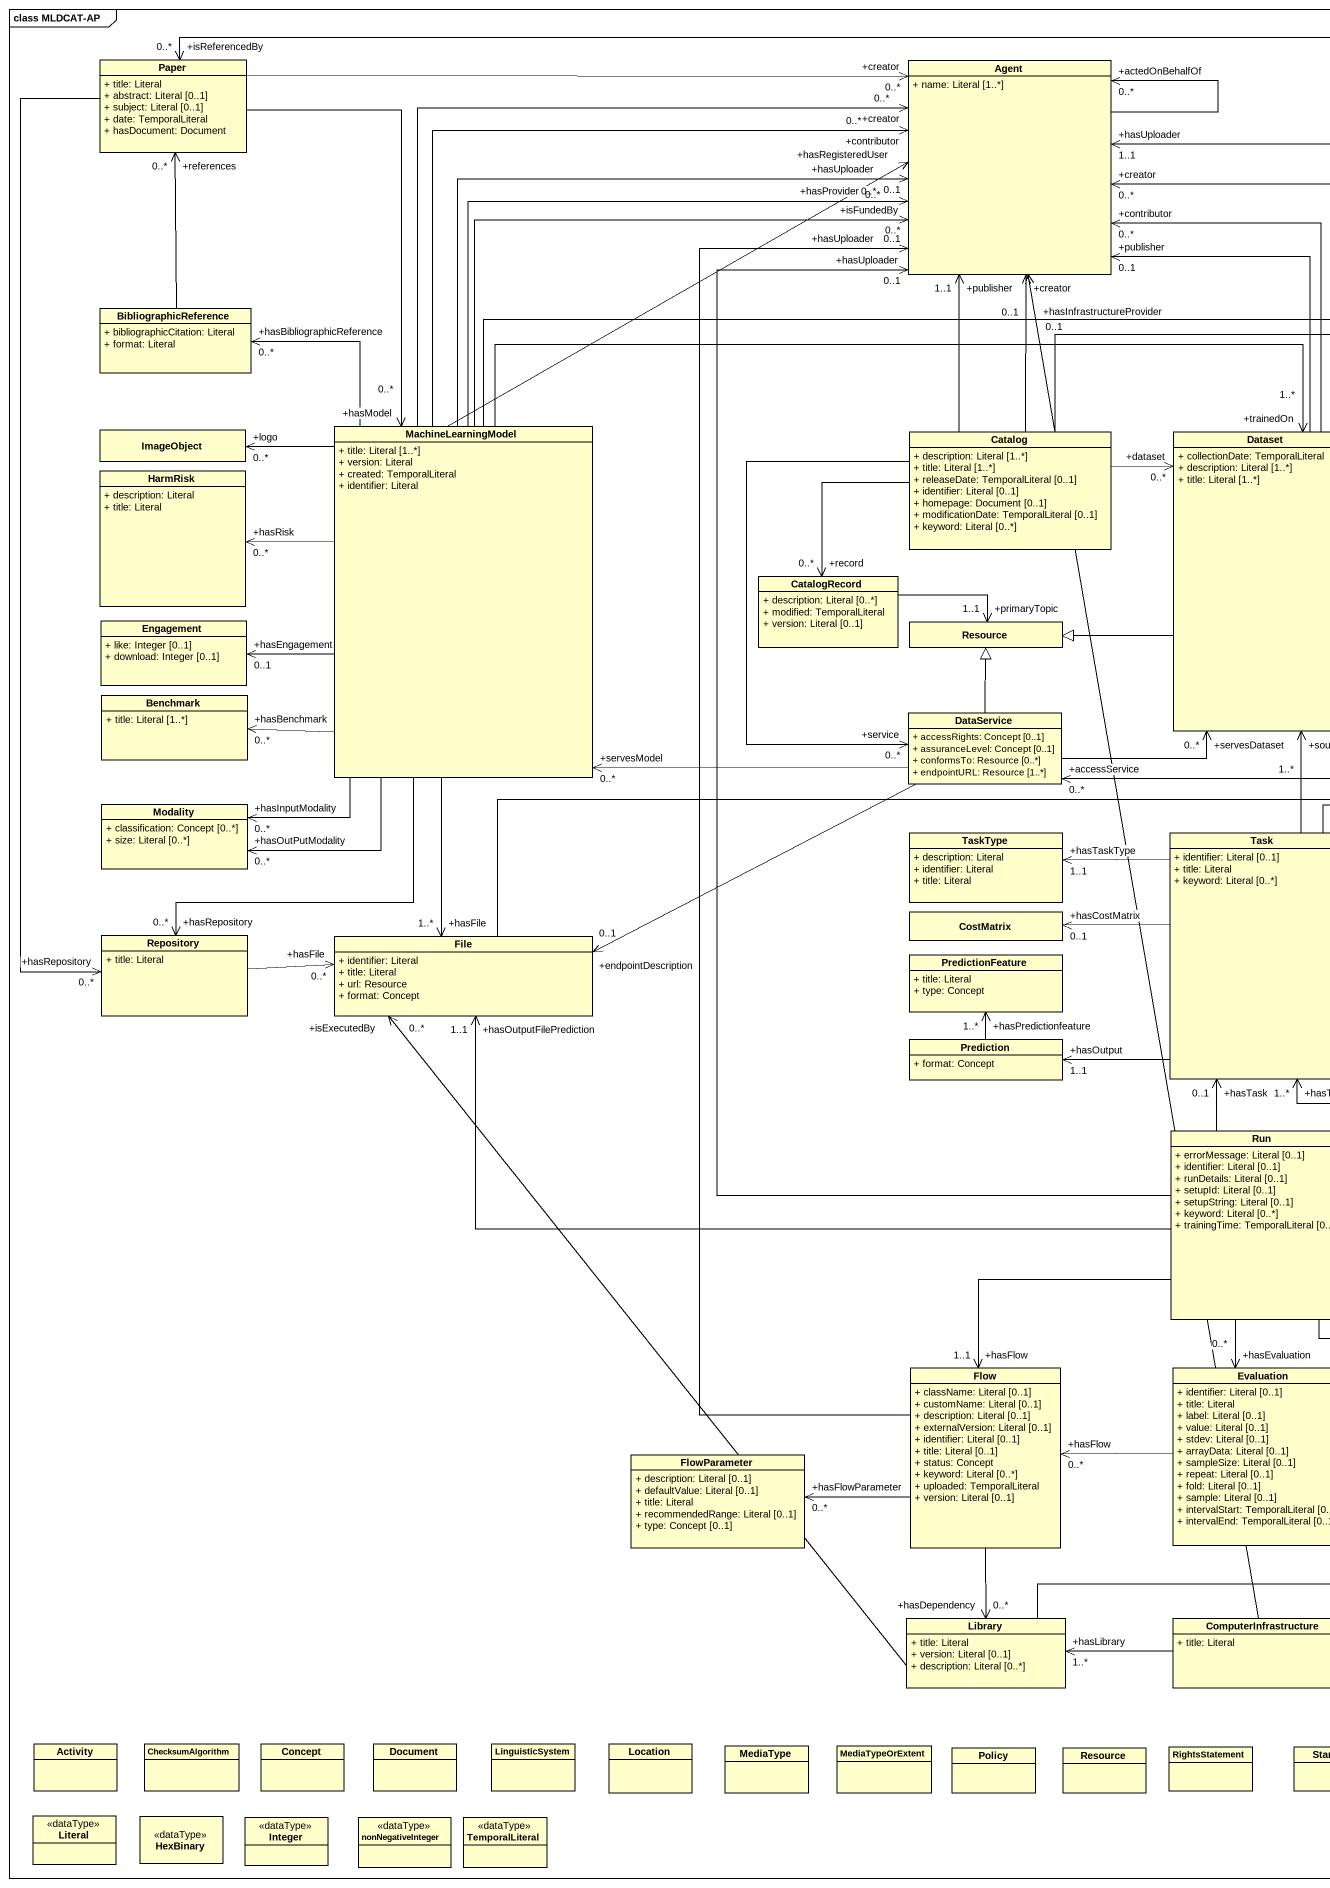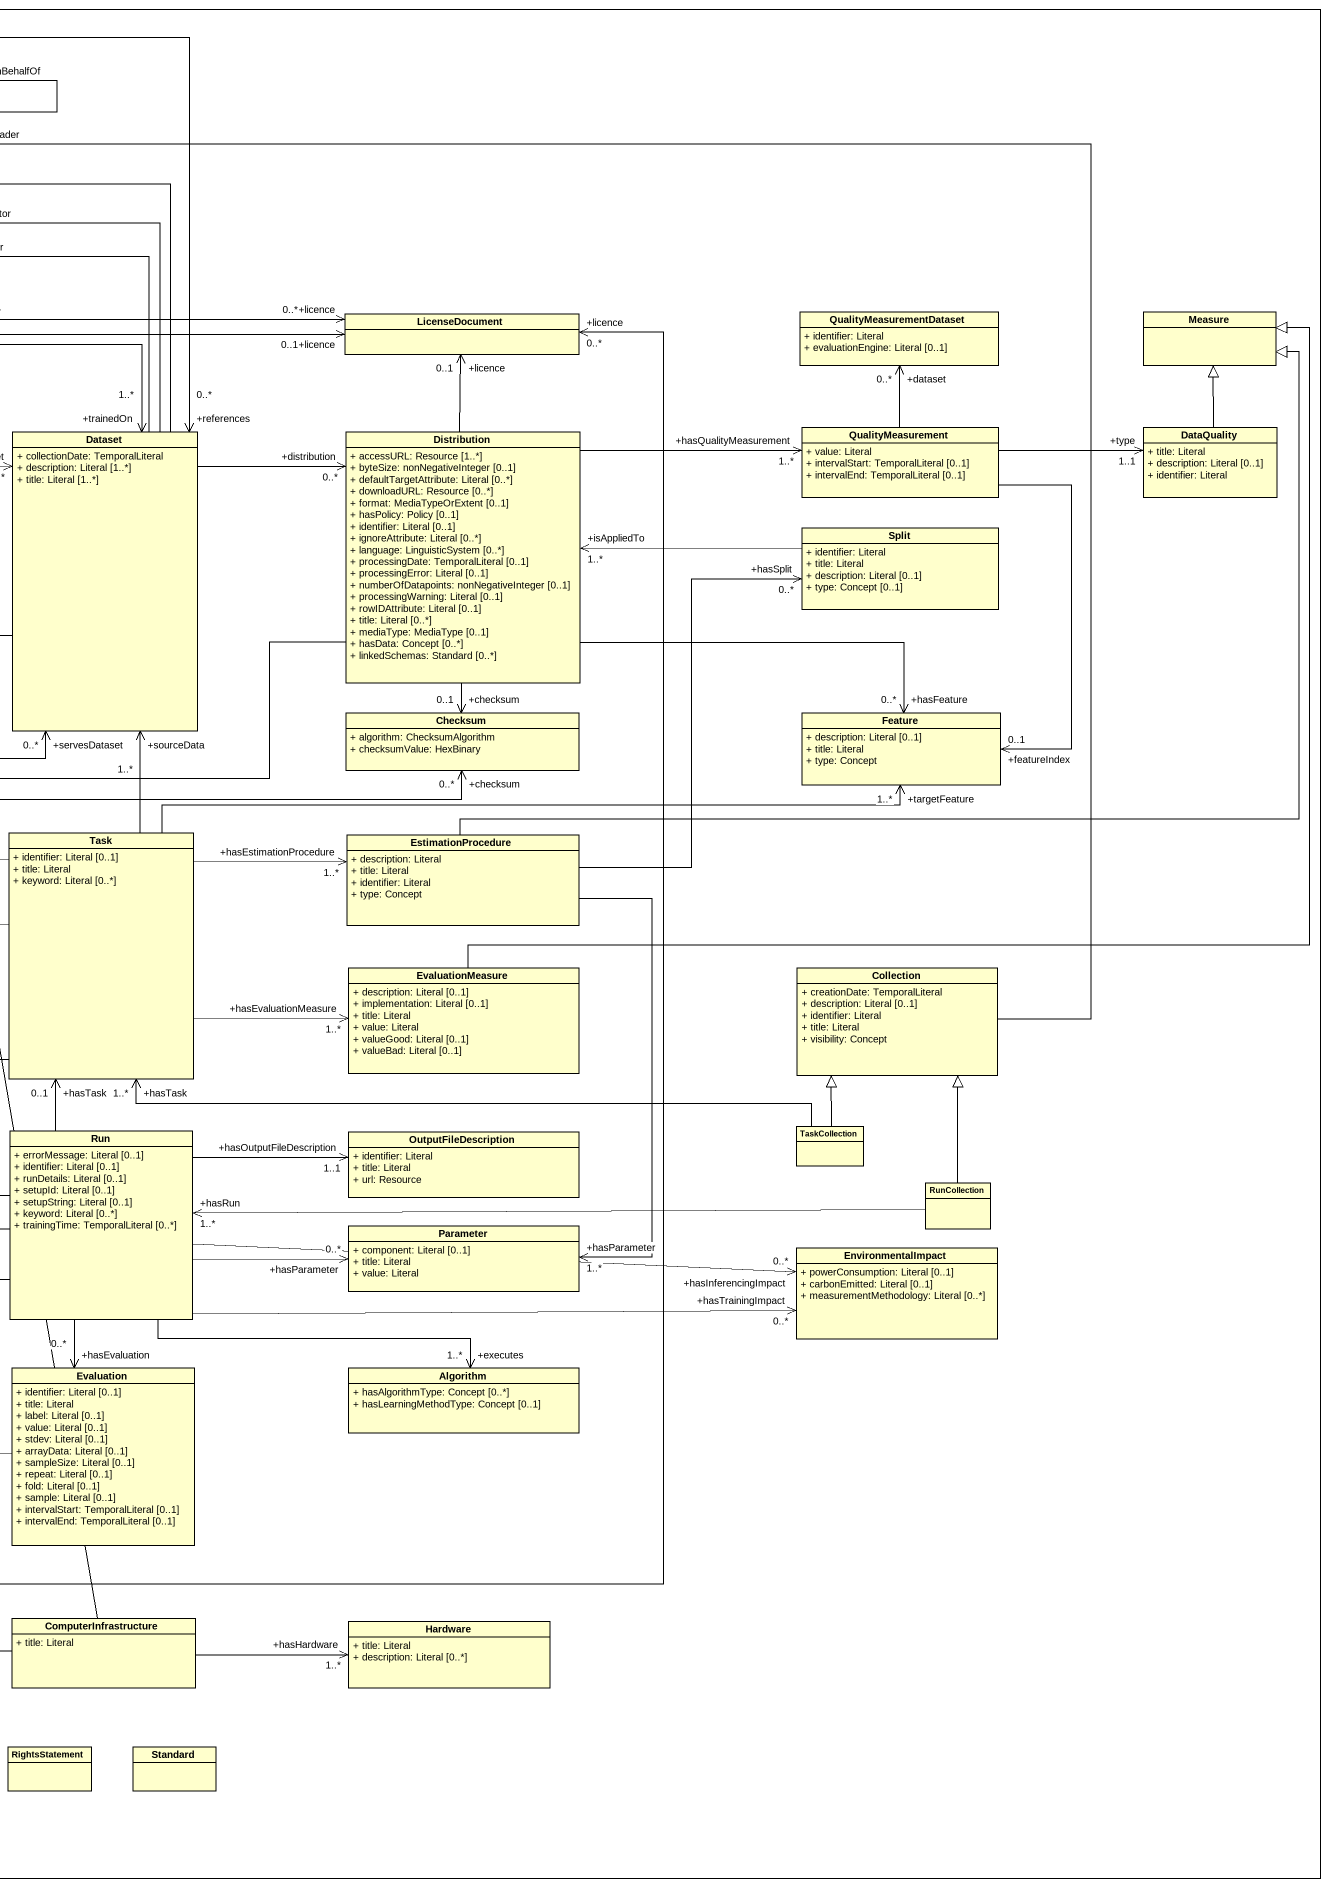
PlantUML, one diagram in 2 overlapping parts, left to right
@startuml
mainframe class MLDCAT-AP
hide circle
hide empty members
skinparam classAttributeIconSize 0
class Paper {
  + title: Literal
  + abstract: Literal [0..1]
  + subject: Literal [0..1]
  + date: TemporalLiteral
  + hasDocument: Document
}
class "Agent" as Agent_ {
  + name: Literal [1..*]
}
class BibliographicReference {
  + bibliographicCitation: Literal
  + format: Literal
}
class LicenseDocument
class QualityMeasurementDataset {
  + identifier: Literal
  + evaluationEngine: Literal [0..1]
}
class Measure
class ImageObject
class MachineLearningModel {
  + title: Literal [1..*]
  + version: Literal
  + created: TemporalLiteral
  + identifier: Literal
}
class Catalog {
  + description: Literal [1..*]
  + title: Literal [1..*]
  + releaseDate: TemporalLiteral [0..1]
  + identifier: Literal [0..1]
  + homepage: Document [0..1]
  + modificationDate: TemporalLiteral [0..1]
  + keyword: Literal [0..*]
}
class Dataset {
  + collectionDate: TemporalLiteral
  + description: Literal [1..*]
  + title: Literal [1..*]
}
class Distribution {
  + accessURL: Resource [1..*]
  + byteSize: nonNegativeInteger [0..1]
  + defaultTargetAttribute: Literal [0..*]
  + downloadURL: Resource [0..*]
  + format: MediaTypeOrExtent [0..1]
  + hasPolicy: Policy [0..1]
  + identifier: Literal [0..1]
  + ignoreAttribute: Literal [0..*]
  + language: LinguisticSystem [0..*]
  + processingDate: TemporalLiteral [0..1]
  + processingError: Literal [0..1]
  + numberOfDatapoints: nonNegativeInteger [0..1]
  + processingWarning: Literal [0..1]
  + rowIDAttribute: Literal [0..1]
  + title: Literal [0..*]
  + mediaType: MediaType [0..1]
  + hasData: Concept [0..*]
  + linkedSchemas: Standard [0..*]
}
class QualityMeasurement {
  + value: Literal
  + intervalStart: TemporalLiteral [0..1]
  + intervalEnd: TemporalLiteral [0..1]
}
class DataQuality {
  + title: Literal
  + description: Literal [0..1]
  + identifier: Literal
}
class HarmRisk {
  + description: Literal
  + title: Literal
}
class "Split" as Split_ {
  + identifier: Literal
  + title: Literal
  + description: Literal [0..1]
  + type: Concept [0..1]
}
class CatalogRecord {
  + description: Literal [0..*]
  + modified: TemporalLiteral
  + version: Literal [0..1]
}
class Engagement {
  + like: Integer [0..1]
  + download: Integer [0..1]
}
class Resource
class Benchmark {
  + title: Literal [1..*]
}
class DataService {
  + accessRights: Concept [0..1]
  + assuranceLevel: Concept [0..1]
  + conformsTo: Resource [0..*]
  + endpointURL: Resource [1..*]
}
class Checksum {
  + algorithm: ChecksumAlgorithm
  + checksumValue: HexBinary
}
class Feature {
  + description: Literal [0..1]
  + title: Literal
  + type: Concept
}
class Modality {
  + classification: Concept [0..*]
  + size: Literal [0..*]
}
class TaskType {
  + description: Literal
  + identifier: Literal
  + title: Literal
}
class Task {
  + identifier: Literal [0..1]
  + title: Literal
  + keyword: Literal [0..*]
}
class EstimationProcedure {
  + description: Literal
  + title: Literal
  + identifier: Literal
  + type: Concept
}
class CostMatrix
class Repository {
  + title: Literal
}
class "File" as File_ {
  + identifier: Literal
  + title: Literal
  + url: Resource
  + format: Concept
}
class PredictionFeature {
  + title: Literal
  + type: Concept
}
class EvaluationMeasure {
  + description: Literal [0..1]
  + implementation: Literal [0..1]
  + title: Literal
  + value: Literal
  + valueGood: Literal [0..1]
  + valueBad: Literal [0..1]
}
class Collection {
  + creationDate: TemporalLiteral
  + description: Literal [0..1]
  + identifier: Literal
  + title: Literal
  + visibility: Concept
}
class Prediction {
  + format: Concept
}
class Run {
  + errorMessage: Literal [0..1]
  + identifier: Literal [0..1]
  + runDetails: Literal [0..1]
  + setupId: Literal [0..1]
  + setupString: Literal [0..1]
  + keyword: Literal [0..*]
  + trainingTime: TemporalLiteral [0..*]
}
class OutputFileDescription {
  + identifier: Literal
  + title: Literal
  + url: Resource
}
class TaskCollection
class RunCollection
class Parameter {
  + component: Literal [0..1]
  + title: Literal
  + value: Literal
}
class EnvironmentalImpact {
  + powerConsumption: Literal [0..1]
  + carbonEmitted: Literal [0..1]
  + measurementMethodology: Literal [0..*]
}
class Flow {
  + className: Literal [0..1]
  + customName: Literal [0..1]
  + description: Literal [0..1]
  + externalVersion: Literal [0..1]
  + identifier: Literal [0..1]
  + title: Literal [0..1]
  + status: Concept
  + keyword: Literal [0..*]
  + uploaded: TemporalLiteral
  + version: Literal [0..1]
}
class Evaluation {
  + identifier: Literal [0..1]
  + title: Literal
  + label: Literal [0..1]
  + value: Literal [0..1]
  + stdev: Literal [0..1]
  + arrayData: Literal [0..1]
  + sampleSize: Literal [0..1]
  + repeat: Literal [0..1]
  + fold: Literal [0..1]
  + sample: Literal [0..1]
  + intervalStart: TemporalLiteral [0..1]
  + intervalEnd: TemporalLiteral [0..1]
}
class Algorithm {
  + hasAlgorithmType: Concept [0..*]
  + hasLearningMethodType: Concept [0..1]
}
class FlowParameter {
  + description: Literal [0..1]
  + defaultValue: Literal [0..1]
  + title: Literal
  + recommendedRange: Literal [0..1]
  + type: Concept [0..1]
}
class Library {
  + title: Literal
  + version: Literal [0..1]
  + description: Literal [0..*]
}
class ComputerInfrastructure {
  + title: Literal
}
class Hardware {
  + title: Literal
  + description: Literal [0..*]
}
class Activity
class ChecksumAlgorithm
class Concept
class Document
class LinguisticSystem
class Location
class MediaType
class MediaTypeOrExtent
class Policy
class "Resource" as Resource_2
class RightsStatement
class Standard
class Literal <<dataType>>
class HexBinary <<dataType>>
class Integer <<dataType>>
class nonNegativeInteger <<dataType>>
class TemporalLiteral <<dataType>>
Paper -right-> "+creator\n0..*" Agent_
Paper --> "+hasModel\n0..*" MachineLearningModel
Paper "+isReferencedBy\n0..*" <-right-> "+references\n0..*" Dataset
Paper --> "+hasRepository\n0..*" Repository
Agent_ --> "+actedOnBehalfOf\n0..*" Agent_
BibliographicReference -up-> "+references\n0..*" Paper
MachineLearningModel -up-> "+creator\n0..*" Agent_
MachineLearningModel -up-> "+hasUploader\n0..1" Agent_
MachineLearningModel -up-> "+contributor\n0..*" Agent_
MachineLearningModel -up-> "+hasRegisteredUser\n0..*" Agent_
MachineLearningModel -up-> "+isFundedBy\n0..*" Agent_
MachineLearningModel -up-> "+hasProvider\n0..*" Agent_
MachineLearningModel -up-> "+hasBibliographicReference\n0..*" BibliographicReference
MachineLearningModel -right-> "+licence\n0..*" LicenseDocument
MachineLearningModel -left-> "+logo\n0..*" ImageObject
MachineLearningModel -right-> "+trainedOn\n1..*" Dataset
MachineLearningModel -left-> "+hasRisk\n0..*" HarmRisk
MachineLearningModel -left-> "+hasEngagement\n0..1" Engagement
MachineLearningModel --> "+hasOutPutModality\n0..*" Modality
MachineLearningModel --> "+hasInputModality\n0..*" Modality
MachineLearningModel --> "+hasRepository\n0..*" Repository
MachineLearningModel --> "+hasFile\n1..*" File_
Catalog -up-> "+publisher\n1..1" Agent_
Catalog -up-> "+creator\n0..1" Agent_
Catalog -right-> "+licence\n0..1" LicenseDocument
Catalog -right-> "+dataset\n0..*" Dataset
Catalog --> "+record\n0..*" CatalogRecord
Catalog --> "+service\n0..*" DataService
Dataset -up-> "+creator\n0..*" Agent_
Dataset -up-> "+publisher\n0..1" Agent_
Dataset -up-> "+contributor\n0..*" Agent_
Dataset -right-> "+distribution\n0..*" Distribution
Dataset -left-|> Resource
Distribution -up-> "+licence\n0..1" LicenseDocument
Distribution -right-> "+hasQualityMeasurement\n1..*" QualityMeasurement
Distribution -left-> "+accessService\n0..*" DataService
Distribution --> "+checksum\n0..1" Checksum
Distribution -right-> "+hasFeature\n0..*" Feature
QualityMeasurement -up-> "+dataset\n0..*" QualityMeasurementDataset
QualityMeasurement -right-> "+type\n1..1" DataQuality
QualityMeasurement --> "+featureIndex\n0..1" Feature
DataQuality -up-|> Measure
Split_ -left-> "+isAppliedTo\n1..*" Distribution
CatalogRecord -right-> "+primaryTopic\n1..1" Resource
Benchmark "+hasBenchmark\n0..*" <-right- MachineLearningModel
DataService -left-> "+servesModel\n0..*" MachineLearningModel
DataService -right-> "+servesDataset\n0..*" Dataset
DataService -up-|> Resource
DataService -left-> "+endpointDescription\n0..1" File_
Task -up-> "+sourceData\n1..*" Dataset
Task -right-> "+targetFeature\n1..*" Feature
Task -left-> "+hasTaskType\n1..1" TaskType
Task -right-> "+hasEstimationProcedure\n1..*" EstimationProcedure
Task -left-> "+hasCostMatrix\n0..1" CostMatrix
Task -right-> "+hasEvaluationMeasure\n1..*" EvaluationMeasure
Task -left-> "+hasOutput\n1..1" Prediction
EstimationProcedure -up-|> Measure
EstimationProcedure -up-> "+hasSplit\n0..*" Split_
EstimationProcedure --> "+hasParameter\n1..*" Parameter
Repository -right-> "+hasFile\n0..*" File_
File_ -right-> "+checksum\n0..*" Checksum
EvaluationMeasure -up-|> Measure
Collection -up-> "+hasUploader\n1..1" Agent_
Prediction -up-> "+hasPredictionfeature\n1..*" PredictionFeature
Run -up-> "+hasUploader\n0..1" Agent_
Run -up-> "+hasTask\n0..1" Task
Run -left-> "+hasOutputFilePrediction\n1..1" File_
Run -right-> "+hasOutputFileDescription\n1..1" OutputFileDescription
Run -right-> "+hasParameter\n0..*" Parameter
Run -right-> "+hasTrainingImpact\n0..*" EnvironmentalImpact
Run -right-> "+hasInferencingImpact\n0..*" EnvironmentalImpact
Run --> "+hasFlow\n1..1" Flow
Run --> "+hasEvaluation\n0..*" Evaluation
Run -right-> "+executes\n1..*" Algorithm
TaskCollection -left-> "+hasTask\n1..*" Task
TaskCollection -up-|> Collection
RunCollection -up-|> Collection
RunCollection -left-> "+hasRun\n1..*" Run
Flow -up-> "+hasUploader\n0..1" Agent_
Flow -left-> "+hasFlowParameter\n0..*" FlowParameter
Flow --> "+hasDependency\n0..*" Library
Evaluation -left-> "+hasFlow\n0..*" Flow
Library -up-> "+licence\n0..*" LicenseDocument
Library -up-> "+isExecutedBy\n0..*" File_
ComputerInfrastructure -up-> "+hasInfrastructureProvider\n0..1" Agent_
ComputerInfrastructure -left-> "+hasLibrary\n1..*" Library
ComputerInfrastructure -right-> "+hasHardware\n1..*" Hardware
@enduml
